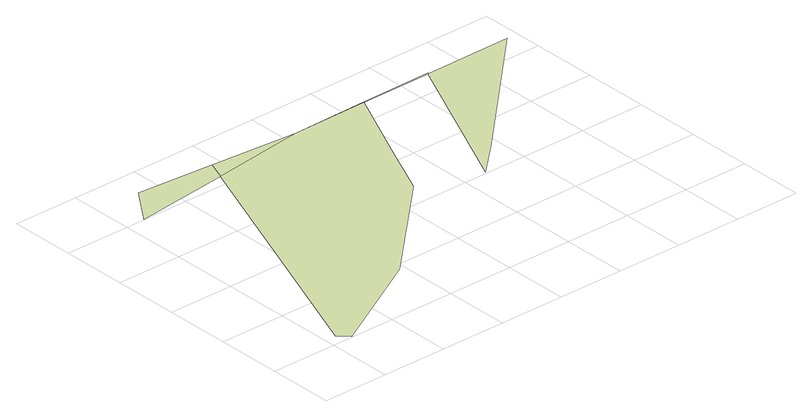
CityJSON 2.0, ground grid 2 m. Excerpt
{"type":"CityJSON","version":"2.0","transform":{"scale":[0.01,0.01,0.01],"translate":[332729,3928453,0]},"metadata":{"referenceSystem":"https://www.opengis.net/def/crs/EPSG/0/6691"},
"CityObjects":{
"landuse1":{"type":"LandUse","attributes":{"class":"204","LandUseDetailAttribute.orgLandUse":"10500","LandUseDetailAttribute.prefecture":"14","LandUseDetailAttribute.city":"14150","LandUseDetailAttribute.note":"都道府県","LandUseDetailAttribute.surveyYear":2015},"geometry":[{"type":"MultiSurface","lod":"1","boundaries":[[[0,1,2,3]]]}]},
"landuse2":{"type":"LandUse","attributes":{"class":"205","LandUseDetailAttribute.orgLandUse":"10600","LandUseDetailAttribute.prefecture":"14","LandUseDetailAttribute.city":"14150","LandUseDetailAttribute.note":"都道府県","LandUseDetailAttribute.surveyYear":2015},"geometry":[{"type":"MultiSurface","lod":"1","boundaries":[[[4,5,6,7,8,9,10,11,2]]]}]},
"landuse3":{"type":"LandUse","attributes":{"class":"205","LandUseDetailAttribute.orgLandUse":"10600","LandUseDetailAttribute.prefecture":"14","LandUseDetailAttribute.city":"14150","LandUseDetailAttribute.note":"都道府県","LandUseDetailAttribute.surveyYear":2015},"geometry":[{"type":"MultiSurface","lod":"1","boundaries":[[[3,2,11]]]}]},
"landuse4":{"type":"LandUse","attributes":{"class":"205","LandUseDetailAttribute.orgLandUse":"10600","LandUseDetailAttribute.prefecture":"14","LandUseDetailAttribute.city":"14150","LandUseDetailAttribute.note":"都道府県","LandUseDetailAttribute.surveyYear":2015},"geometry":[{"type":"MultiSurface","lod":"1","boundaries":[[[12,11,10]]]}]},
"landuse5":{"type":"LandUse","attributes":{"class":"204","LandUseDetailAttribute.orgLandUse":"10500","LandUseDetailAttribute.prefecture":"14","LandUseDetailAttribute.city":"14150","LandUseDetailAttribute.note":"都道府県","LandUseDetailAttribute.surveyYear":2015},"geometry":[{"type":"MultiSurface","lod":"1","boundaries":[[[13,12,10,14]]]}]},
"landuse6":{"type":"LandUse","attributes":{"class":"203","LandUseDetailAttribute.orgLandUse":"10400","LandUseDetailAttribute.prefecture":"14","LandUseDetailAttribute.city":"14150","LandUseDetailAttribute.note":"都道府県","LandUseDetailAttribute.surveyYear":2015},"geometry":[{"type":"MultiSurface","lod":"1","boundaries":[[[15,16,14,17]]]}]}
},
"vertices":[
[139,912,0],[60,801,0],[352,838,0],[374,895,0],
[36,33,0],[66,3,0],[87,15,0],[382,179,0],[688,473,0],[770,650,0],[876,877,0],[641,875,0],
[877,879,0],
[1097,882,0],[1095,879,0],
[975,499,0],[1366,881,0],[876,406,0]
]}
